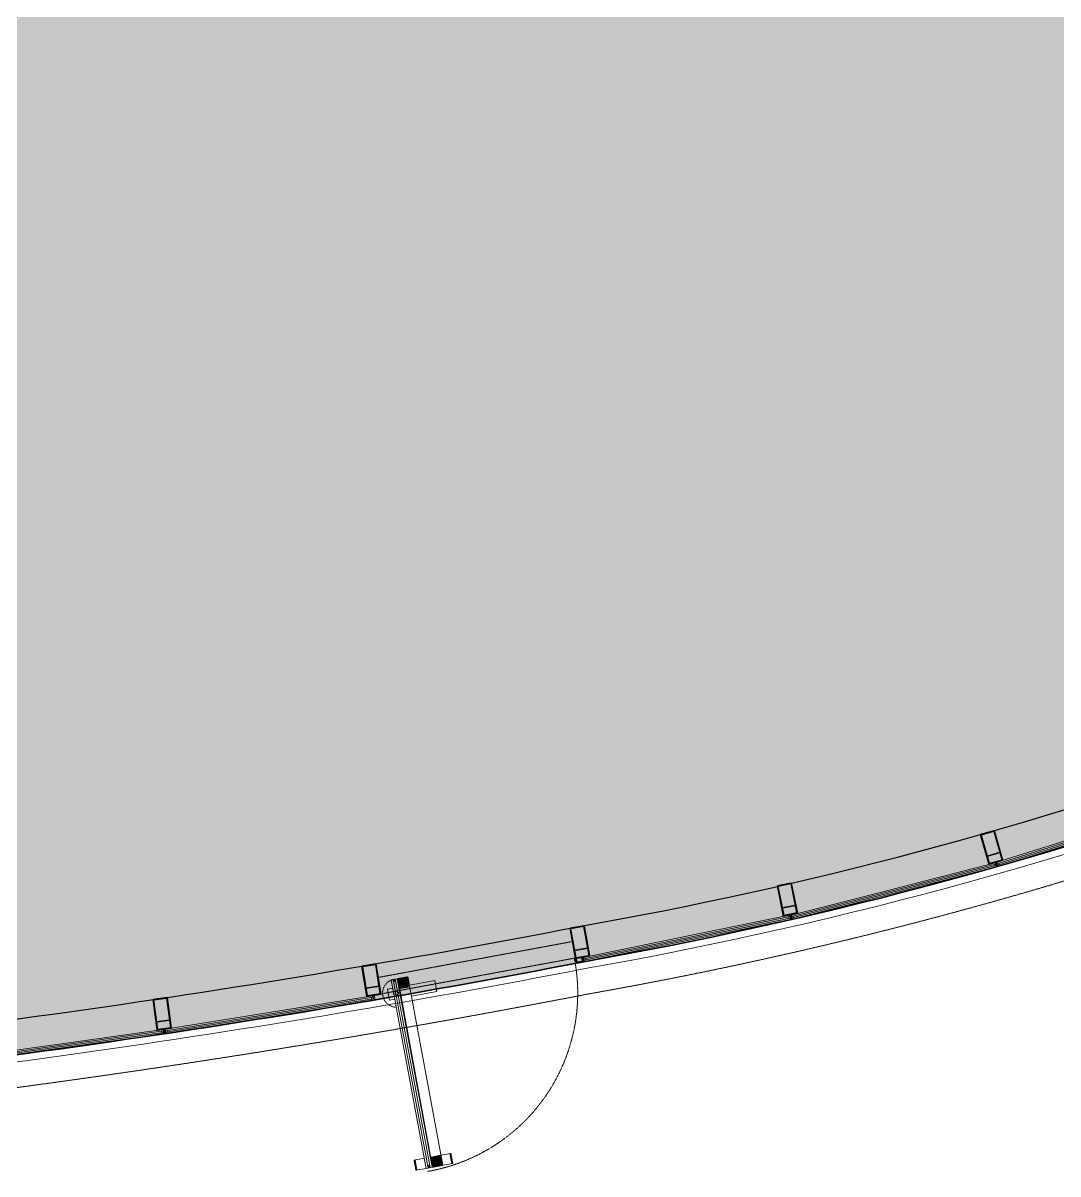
# Model space of a CAD drawing. Header units: millimetres. Extents: x 306 to 836129804, y -168137 to 818603917.
# Drawn here: x 834516115 to 834523425, y 817941824 to 817949957 of the extents above; entities that cross this region are included whole.
import ezdxf
from ezdxf.xclip import XClip

# ---------------------------------------------------------------- set-up
doc = ezdxf.new("R2010")
doc.units = ezdxf.units.MM
doc.header["$LTSCALE"] = 3
doc.header["$XCLIPFRAME"] = 0
doc.linetypes.add('B0701', pattern=[2.34375, 1.5625, -0.78125])
doc.linetypes.add('B0703', pattern=[4.6875, 3.125, -1.5625])
doc.layers.add('_LTC', color=251, linetype='Continuous')
for name, color, linetype, lineweight in [('Hatch (LTC&CB)', 252, 'Continuous', 35), ('UAJ-08META', 251, 'Continuous', 9), ('UAJ-21EXWA', 251, 'Continuous', 35), ('UAJ-21EXWA-a', 251, 'Continuous', 9), ('UAJ-21EXWA-c', 251, 'Continuous', 9), ('UAJ-22INWA-a', 251, 'Continuous', 13), ('UAJ-23FLOR-h', 251, 'Continuous', 9), ('UAJ-23FLOR-y', 251, 'B0701', 9), ('UAJ-23FLOR-z', 251, 'B0703', 9), ('UAJ-31EXFR-a', 251, 'Continuous', 13), ('UAJ-31EXFR-c', 251, 'Continuous', 9), ('UAJ-31EXFR-h', 251, 'Continuous', 9), ('UAJ-31EXFR-t', 251, 'Continuous', 5), ('UAJ-31EXFR-y', 251, 'B0701', 9), ('UAJ-32INFR-c', 251, 'Continuous', 9), ('UAJ-32INFR-h', 251, 'Continuous', 9)]:
    doc.layers.add(name, color=color, linetype=linetype, lineweight=lineweight)
pattern_1 = [(45, (0, 0), (-4.999999779477807, 4.999999779477808), []), (45, (1.7, 0), (-4.999999779477807, 4.999999779477808), []), (45, (1.8, 0), (-4.999999779477807, 4.999999779477808), []), (45, (1.9, 0), (-4.999999779477807, 4.999999779477808), []), (45, (2, 0), (-4.999999779477807, 4.999999779477808), []), (45, (2.1, 0), (-4.999999779477807, 4.999999779477808), []), (45, (2.2, 0), (-4.999999779477807, 4.999999779477808), []), (45, (2.3, 0), (-4.999999779477807, 4.999999779477808), [])]

# ---------------------------------------------------------------- blocks, each defined once
blk = doc.blocks.new('*U1552')
at = {"layer": 'UAJ-21EXWA'}
for points in [[(0, 85.00000035762787), (100, 85.00000047683716), (100, 301.9999996423721), (1.192092895507812e-07, 301.9999996423721)], [(1499.999999880791, 85.00000035762787), (1599.999999880791, 85.00000047683716), (1600, 301.9999996423721), (1500.000000119209, 301.9999996423721)], [(3069.244208348224, 85.00000059565815), (3169.244208348224, 85.00000059565815), (3169.244208467433, 301.9999998804025), (3069.244208586642, 301.9999999996118)]]:
    blk.add_lwpolyline(points, close=True, dxfattribs=at)
at = {"layer": 'UAJ-21EXWA-a'}
for points in [[(42.49999895014975, 305.000000582158), (42.4999988079071, 305.0000002384186), (42.49999892711639, 335.0000001192093), (42.49999883094046, 335.000000582158)], [(46.50000011920929, 301.9999992847443), (46.50000023841858, 335.0000004768372), (53.50000023841858, 335.0000007152557), (53.50000023841858, 301.9999992847443)], [(800.0000004768372, 304.9999982118607), (57.49999940395355, 305.0000004768372), (57.49999952316284, 335.0000004768372), (800.0000003576279, 334.9999980926514)], [(800.0000004768372, 305), (1542.499998807907, 305.0000002384186), (1542.499998807907, 335), (800.0000002384186, 335.0000001192093)], [(1546.5, 301.9999992847443), (1546.500000238419, 335.0000003576279), (1553.500000238419, 335.0000007152557), (1553.500000119209, 301.9999992847443)], [(2300, 304.9999980926514), (1557.499999403954, 305.0000003576279), (1557.499999403954, 335.0000004768372), (2300, 334.9999980926514)], [(2330.173034078982, 305.0000002192115), (3111.74420727534, 305.0000005956583), (3111.74420727534, 335.0000003572397), (2330.173034078982, 335.0000003384208)], [(3115.744208467433, 301.9999996419839), (3115.744208586642, 335.0000007148676), (3122.744208586642, 335.0000008340768), (3122.744208586642, 301.9999995227747)], [(3797.998674421571, 304.9999985628279), (3126.744207871387, 305.0000007148676), (3126.744207871387, 335.0000007148676), (3797.998674302362, 334.9999985628279)]]:
    blk.add_lwpolyline(points, dxfattribs=at)
at = {"layer": 'UAJ-21EXWA-c'}
for p, q in [((30.49999856948853, 315.0000002384186), (30.49999904632568, 325.0000001192093)), ((42.4999988079071, 325.0000002384186), (42.49999895014975, 325.0000007013673)), ((42.49999906935903, 315.0000004629487), (42.49999892711639, 315.0000003576279)), ((57.49999940395355, 325.0000003576279), (800.0000004768372, 324.9999983310699)), ((800.0000004768372, 314.9999977350235), (57.49999964237213, 315.0000005960464)), ((69.49999952316284, 315.0000005960464), (69.49999904632568, 325.0000003576279)), ((1542.499998807907, 325.0000002384186), (800.0000004768372, 325.0000003576279)), ((800.0000003576279, 314.9999994039536), (1542.499998927116, 315.0000003576279)), ((1530.499998450279, 315.0000002384186), (1530.499999046326, 325.0000001192093)), ((1557.499999403954, 325.0000003576279), (2300, 324.9999983310699)), ((2300, 314.9999976158142), (1557.499999523163, 315.0000005960464)), ((1569.499999523163, 315.0000005960464), (1569.499999046326, 325.0000003576279)), ((3111.74420727534, 325.0000003572397), (2330.173034078982, 325.0000005768393)), ((2330.173034078982, 314.9999997423743), (3111.744207394549, 315.0000005956583)), ((3099.744206917712, 315.000000476449), (3099.744207513759, 325.0000003572397)), ((3126.744207871387, 325.0000007148676), (3797.998674421571, 324.9999988012465)), ((3797.998674421571, 314.9999982052), (3126.744207990596, 315.0000008340768)), ((3138.744207990596, 315.0000008340768), (3138.744207513759, 325.0000007148676))]:
    blk.add_line(p, q, dxfattribs=at)
for points in [[(5, 90.00000047683716), (95, 90.00000059604645), (94.99999988079071, 296.9999996423721), (5.00000011920929, 296.9999996423721)], [(1505, 90.00000047683716), (1595, 90.00000059604645), (1594.999999880791, 296.9999996423721), (1505.000000119209, 296.9999996423721)], [(3074.244208467433, 90.00000071486744), (3164.244208467433, 90.00000083407673), (3164.244208229014, 296.9999998804025), (3074.244208705852, 296.9999998804025)]]:
    blk.add_lwpolyline(points, close=True, dxfattribs=at)
for points in [[(5.000000238418579, 246.9999996423721), (94.99999988079071, 246.9999996423721)], [(1505.000000238419, 246.9999996423721), (1594.999999761581, 246.9999996423721)], [(3074.244208586642, 246.9999998804024), (3164.244208229014, 246.9999998804024)], [(5.00000011920929, 241.9999994039536), (94.99999988079071, 241.9999995231628)], [(1505, 241.9999994039536), (1594.999999880791, 241.9999995231628)], [(3074.244208586642, 241.9999997611932), (3164.244208348224, 241.9999997611932)]]:
    blk.add_lwpolyline(points, dxfattribs=at)
blk = doc.blocks.new('*U1802')
at = {"layer": 'UAJ-32INFR-c'}
blk.add_hatch(color=256, dxfattribs=at).paths.add_polyline_path([(0, 0), (-4.440892098500626e-16, -4.999999999999996), (50.00000023597241, -4.999999999999995), (50.00000023597241, 1.332267629550188e-15)])
at = {"layer": 'UAJ-32INFR-h'}
h = blk.add_hatch(dxfattribs=at)
h.set_pattern_fill('STEEL', color=256, angle=90, style=0)
h.set_pattern_definition([(135, (0, 0), (-2.245064030267288, -2.245064030267288), []), (135, (-1.5875, 9.720633968232115e-17), (-2.245064030267288, -2.245064030267288), [])])
h.paths.add_polyline_path([(0, 0), (-4.440892098500626e-16, -4.999999999999996), (50.00000023597241, -4.999999999999995), (50.00000023597241, 1.332267629550188e-15)])
at = {"layer": 'UAJ-22INWA-a', "lineweight": -2}
blk.add_lwpolyline([(0, 0), (-4.440892098500626e-16, -4.999999999999996), (50.00000023597241, -4.999999999999995), (50.00000023597241, 1.332267629550188e-15)], close=True, dxfattribs=at)
blk = doc.blocks.new('*U|REF31191629')
at = {"layer": 'UAJ-32INFR-h'}
h = blk.add_hatch(dxfattribs=at)
h.set_pattern_fill('STAAL', color=256, style=0)
h.set_pattern_definition(pattern_1)
edge = h.paths.add_edge_path(flags=16)
edge.add_arc((-19.00000000737778, -19.00000003930758), 1, 180, 394.9306585423736)
edge.add_line((-19.00000000737778, -20.00000003930757), (19.00000000738324, -20.00000003930666))
edge.add_arc((19.00000000738324, -19.00000003930664), 1, 270, 360)
edge.add_line((20.00000000738324, -19.00000003930666), (20.00000000738142, 19.00000003930938))
edge.add_arc((19.00000000738142, 19.00000003930938), 1, 0, 90)
edge.add_line((19.00000000738142, 20.00000003930938), (-19.0000000073796, 20.00000003930938))
edge.add_arc((-19.0000000073796, 19.00000003930938), 1, 90, 180)
edge.add_line((-20.0000000073796, 19.00000003930938), (-20.00000000737778, -19.00000003930757))
edge = h.paths.add_edge_path()
edge.add_arc((-23.00000000737792, -23.00000003930666), 2, 180, 270)
edge.add_line((-23.00000000737778, -25.00000003930666), (23.00000000738324, -25.00000003930666))
edge.add_arc((23.00000000738309, -23.00000003930666), 2, 270, 360)
edge.add_line((25.00000000738324, -23.00000003930666), (25.00000000738324, 23.00000003930757))
edge.add_arc((23.00000000738338, 23.00000003930742), 2, 0, 90)
edge.add_line((23.00000000738324, 25.00000003930757), (-23.00000000737778, 25.00000003930938))
edge.add_arc((-23.00000000737763, 23.00000003930953), 2, 90, 180)
edge.add_line((-25.00000000737778, 23.00000003930938), (-25.00000000737778, -23.00000003930666))
at = {"layer": 'UAJ-22INWA-a', "lineweight": -2}
for p, q in [((-25.00000000737778, 23.00000003930938), (-25.00000000737778, -23.00000003930666)), ((23.00000000738324, 25.00000003930757), (-23.00000000737778, 25.00000003930938)), ((-20.0000000073796, 19.00000003930938), (-20.00000000737778, -19.00000003930757)), ((19.00000000738142, 20.00000003930938), (-19.0000000073796, 20.00000003930938)), ((20.00000000738324, -19.00000003930666), (20.00000000738142, 19.00000003930938)), ((25.00000000738324, -23.00000003930666), (25.00000000738324, 23.00000003930757)), ((-23.00000000737778, -25.00000003930666), (23.00000000738324, -25.00000003930666)), ((-19.00000000737778, -20.00000003930757), (19.00000000738324, -20.00000003930666))]:
    blk.add_line(p, q, dxfattribs=at)
for centre, radius, start, end in [((-23.00000000737763, 23.00000003930953), 2, 90, 180), ((-19.0000000073796, 19.00000003930938), 1, 90, 180), ((19.00000000738142, 19.00000003930938), 1, 0, 90), ((23.00000000738338, 23.00000003930742), 2, 0, 90), ((-23.00000000737792, -23.00000003930666), 2, 180, 270), ((-19.00000000737778, -19.00000003930758), 1, 180, 34.93065854237362), ((19.00000000738324, -19.00000003930664), 1, 270, 0), ((23.00000000738309, -23.00000003930666), 2, 270, 0)]:
    blk.add_arc(centre, radius, start, end, dxfattribs=at)
blk = doc.blocks.new('*U|REF31201630')
at = {"layer": 'UAJ-32INFR-h'}
h = blk.add_hatch(dxfattribs=at)
h.set_pattern_fill('STAAL', color=256, style=0)
h.set_pattern_definition(pattern_1)
edge = h.paths.add_edge_path(flags=16)
edge.add_arc((-19.00000000737778, -19.00000003930758), 1, 180, 394.9306585423736)
edge.add_line((-19.00000000737778, -20.00000003930757), (19.00000000738324, -20.00000003930666))
edge.add_arc((19.00000000738324, -19.00000003930664), 1, 270, 360)
edge.add_line((20.00000000738324, -19.00000003930666), (20.00000000738142, 19.00000003930938))
edge.add_arc((19.00000000738142, 19.00000003930938), 1, 0, 90)
edge.add_line((19.00000000738142, 20.00000003930938), (-19.0000000073796, 20.00000003930938))
edge.add_arc((-19.0000000073796, 19.00000003930938), 1, 90, 180)
edge.add_line((-20.0000000073796, 19.00000003930938), (-20.00000000737778, -19.00000003930757))
edge = h.paths.add_edge_path()
edge.add_arc((-23.00000000737792, -23.00000003930666), 2, 180, 270)
edge.add_line((-23.00000000737778, -25.00000003930666), (23.00000000738324, -25.00000003930666))
edge.add_arc((23.00000000738309, -23.00000003930666), 2, 270, 360)
edge.add_line((25.00000000738324, -23.00000003930666), (25.00000000738324, 23.00000003930757))
edge.add_arc((23.00000000738338, 23.00000003930742), 2, 0, 90)
edge.add_line((23.00000000738324, 25.00000003930757), (-23.00000000737778, 25.00000003930938))
edge.add_arc((-23.00000000737763, 23.00000003930953), 2, 90, 180)
edge.add_line((-25.00000000737778, 23.00000003930938), (-25.00000000737778, -23.00000003930666))
at = {"layer": 'UAJ-22INWA-a', "lineweight": -2}
for p, q in [((-25.00000000737778, 23.00000003930938), (-25.00000000737778, -23.00000003930666)), ((23.00000000738324, 25.00000003930757), (-23.00000000737778, 25.00000003930938)), ((-20.0000000073796, 19.00000003930938), (-20.00000000737778, -19.00000003930757)), ((19.00000000738142, 20.00000003930938), (-19.0000000073796, 20.00000003930938)), ((20.00000000738324, -19.00000003930666), (20.00000000738142, 19.00000003930938)), ((25.00000000738324, -23.00000003930666), (25.00000000738324, 23.00000003930757)), ((-23.00000000737778, -25.00000003930666), (23.00000000738324, -25.00000003930666)), ((-19.00000000737778, -20.00000003930757), (19.00000000738324, -20.00000003930666))]:
    blk.add_line(p, q, dxfattribs=at)
for centre, radius, start, end in [((-23.00000000737763, 23.00000003930953), 2, 90, 180), ((-19.0000000073796, 19.00000003930938), 1, 90, 180), ((19.00000000738142, 19.00000003930938), 1, 0, 90), ((23.00000000738338, 23.00000003930742), 2, 0, 90), ((-23.00000000737792, -23.00000003930666), 2, 180, 270), ((-19.00000000737778, -19.00000003930758), 1, 180, 34.93065854237362), ((19.00000000738324, -19.00000003930664), 1, 270, 0), ((23.00000000738309, -23.00000003930666), 2, 270, 0)]:
    blk.add_arc(centre, radius, start, end, dxfattribs=at)
blk = doc.blocks.new('EWS Glass Pivot Door')
at = {"layer": 'UAJ-31EXFR-h'}
h = blk.add_hatch(color=256, dxfattribs=at)
h.dxf.hatch_style = 1
h.paths.add_polyline_path([(134.9396343231201, 207.2032741308212), (134.9396362304688, 192.7338186502457), (152.3029814958572, 192.7338211536407), (152.3029811382294, 207.2032761573792)])
h = blk.add_hatch(color=256, dxfattribs=at)
h.dxf.hatch_style = 1
h.paths.add_polyline_path([(1489.939630508423, 207.2524619102478), (1489.939633369446, 192.7830073833466), (1472.576287031174, 192.7830054759979), (1472.576284885406, 207.252460360527)])
at = {"layer": 'UAJ-32INFR-c'}
h = blk.add_hatch(color=256, dxfattribs=at)
h.dxf.hatch_style = 1
h.paths.add_polyline_path([(256.6172027587891, 1523.750954270363, 0.4142135612038482), (246.6165667772293, 1533.750317931175), (223.6165665388107, 1533.748855233192), (223.6168847084045, 1528.748855233192), (246.6168850660324, 1528.750318288803, -0.4142135612133124), (251.6172028779984, 1523.750636339188), (251.6188883781433, 1497.250636339188, -0.4142135620242937), (246.6192065477371, 1492.250318169594), (223.6192064285278, 1492.248855352402), (223.6195243597031, 1487.248855471611), (246.6195245981216, 1487.250318408012, 0.4142135620243083), (256.6188884973526, 1497.250954389572)])
at = {"layer": 'UAJ-22INWA-a', "lineweight": -2}
for points in [[(223.6165664196014, 1533.748854875565), (246.6165667772293, 1533.750317573547, -0.4142135623730951), (256.6172025203705, 1523.750954151154), (256.6188880205154, 1497.250954151154, -0.4142135623730951), (246.6195242404938, 1487.250318527222), (223.6195240020752, 1487.248855471611)], [(223.6168848276138, 1528.748855113983), (246.6168850660324, 1528.750318288803, -0.4142135553466127), (251.6172026395798, 1523.750636100769), (251.618888258934, 1497.250636339188, -0.414213562373095), (246.6192061901093, 1492.250318169594), (223.6192063093185, 1492.248855233192)]]:
    blk.add_lwpolyline(points, format="xyb", dxfattribs=at)
at = {"layer": 'UAJ-31EXFR-a'}
blk.add_lwpolyline([(134.9396324157715, 221.6727287769318), (134.9396381378174, 178.2643637657166), (1489.939633607864, 178.313551902771), (1489.939629793167, 221.721915602684)], close=True, dxfattribs=at)
at = {"layer": 'UAJ-31EXFR-c'}
for points in [[(1417.592346549034, 298.4100221395493), (1417.592338562012, 370.7572956085205), (1489.93961250782, 370.7573029994965), (1489.939621567726, 298.4100288152695)], [(1417.592359423637, 178.3135435581207), (1417.592367053032, 105.9662693738937), (1489.939641952515, 105.9662775993347), (1489.939633607864, 178.313551902771)]]:
    blk.add_lwpolyline(points, close=True, dxfattribs=at)
for points in [[(134.9396344423294, 207.2032737731934), (1489.939630389214, 207.252460360527)], [(134.9396362304688, 192.7338186502457), (1489.939632534981, 192.7830060720444)]]:
    blk.add_lwpolyline(points, dxfattribs=at)
at = {"layer": 'UAJ-31EXFR-h'}
for points in [[(134.939625620842, 298.3608421087265), (134.9396321773529, 226.0135670900345), (1489.939628124237, 226.062754034996), (1489.939620256424, 298.4100288152695)], [(134.9396343231201, 207.2032741308212), (134.9396362304688, 192.7338186502457), (152.3029814958572, 192.7338211536407), (152.3029811382294, 207.2032761573792)], [(1489.939630508423, 207.2524619102478), (1489.939633369446, 192.7830073833466), (1472.576287031174, 192.7830054759979), (1472.576284885406, 207.252460360527)]]:
    blk.add_lwpolyline(points, close=True, dxfattribs=at)
at = {"layer": 'UAJ-31EXFR-t'}
for points in [[(274.9577349424362, 298.3659247159958), (274.966891169548, 479.9907500743866), (194.9668905735016, 479.9985384941101), (194.9492077827454, 298.3630204200745)], [(194.9375169277191, 178.2665412425995), (194.9337911605835, 139.9985395669937), (274.9497511386871, 139.9907499551773)], [(194.9421647787094, 226.0157450437546), (194.9417427778244, 221.674906373024)], [(274.9417432546616, 221.6778109073639), (274.9421662092209, 226.0186483860016)], [(274.9497511386871, 139.9907499551773), (274.9558221101761, 178.269446015358)]]:
    blk.add_lwpolyline(points, dxfattribs=at)
at = {"layer": 'UAJ-31EXFR-y', "ltscale": 0.2}
for p, q in [((101.8747409582138, 1478.267441511154), (101.8747287988663, 87.24885475635529)), ((219.8747402429581, 1478.267441391945), (219.8747290372849, 87.24885511398315))]:
    blk.add_line(p, q, dxfattribs=at)
at = {"layer": 'UAJ-31EXFR-y'}
blk.add_circle((234.9396327733994, 199.9934278726578), 11.99999999999998, dxfattribs=at)
at = {"layer": 'UAJ-31EXFR-y', "ltscale": 0.2}
for radius, start, end in [(1278.362782523718, 359.3151752837017, 90.6877892146988), (99.99999992637899, 179.9970493582812, 347.4542626588013)]:
    blk.add_arc((234.9396327733994, 199.9934281110764), radius, start, end, dxfattribs=at)
at = {"layer": 'UAJ-08META'}
for name, p, xscale, yscale, zscale, rotation in [('*U1802', (1489.939614892006, 363.5225758552551), 1.446945487555049, 1.446945487555049, 1.446945487555049, 180.0000062229428), ('*U|REF31191629', (171.1115590333939, 262.1872081756592), -1.446945487555046, 1.446945487555046, 1.446945487555046, 90.00000632683499), ('*U|REF31201630', (1453.765987038612, 262.2363882064819), -1.446945487555046, 1.446945487555046, 1.446945487555046, 90.00000632683499), ('*U1802', (1489.939640879631, 113.201003909111), -1.446945487555045, 1.446945487555046, 1.446945487555046, 6.180535304560869e-06)]:
    blk.add_blockref(name, p, dxfattribs=dict(at, xscale=xscale, yscale=yscale, zscale=zscale, rotation=rotation))
blk = doc.blocks.new('FAC-00-0')
at = {"layer": '_LTC'}
for points in [[(834512627.2040054, 817942540.1655775, 0.02656980847430667), (834520031.0850133, 817943570.7283562, 0.08503845430678662), (834529267.0487349, 817946885.5735675, 0.08503845430678662)], [(834512662.224123, 817942291.7450321, 0.02651463873583607), (834520076.9615715, 817943324.4578393, 0.08364983874381443), (834529251.3430456, 817946589.4841911, -0.08364983874381443), (834520076.9615715, 817943324.4578395, -0.0265633702426685), (834512648.5149771, 817942290.5731581)]]:
    blk.add_lwpolyline(points, format="xyb", dxfattribs=at)
ref = blk.add_blockref('*U1552', (834522847.5626571, 817944300.3758312), dxfattribs=dict(at, xscale=-0.9999999999999954, rotation=197.3509460023808))
XClip(ref).set_block_clipping_path([(57.39999973773956, 304.9000002145767), (1542.599998831749, 335.10000002384186)])
ref = blk.add_blockref('*U1552', (834522855.5051917, 817944304.3182234), dxfattribs=dict(at, xscale=-0.9999999999999984, rotation=195.8834722067162))
XClip(ref).set_block_clipping_path([(100.09999990463257, -0.10000002384185791), (100.10000002384186, 302.0999994277954), (53.60000014305115, 302.09999918937683), (53.60000026226044, 335.1000006198883), (46.40000033378601, 335.10000026226044), (46.40000021457672, 302.09999918937683), (-0.09999990463256836, 302.0999995470047), (-0.09999990463256836, -0.09999990463256836)])
ref = blk.add_blockref('*U1552', (834521410.7344259, 817943934.1033934), dxfattribs=dict(at, xscale=-0.9999999999999982, rotation=194.4184423359022))
XClip(ref).set_block_clipping_path([(57.39999973773956, 304.9000002145767), (1542.599998831749, 335.10000002384186)])
ref = blk.add_blockref('*U1552', (834521426.7781603, 817943942.8319598), dxfattribs=dict(at, xscale=-1, rotation=191.571790204371))
XClip(ref).set_block_clipping_path([(100.09999990463257, -0.10000002384185791), (100.10000002384186, 302.0999994277954), (53.60000014305115, 302.09999918937683), (53.60000026226044, 335.1000006198883), (46.40000033378601, 335.10000026226044), (46.40000021457672, 302.09999918937683), (-0.09999990463256836, 302.0999995470047), (-0.09999990463256836, -0.09999990463256836)])
ref = blk.add_blockref('*U1552', (834519964.0784099, 817943644.3296056), dxfattribs=dict(at, xscale=-1, rotation=190.35508149502))
XClip(ref).set_block_clipping_path([(100.09999990463257, -0.10000002384185791), (100.10000002384186, 302.0999994277954), (53.60000014305115, 302.09999918937683), (53.60000026226044, 335.1000006198883), (46.40000033378601, 335.10000026226044), (46.40000021457672, 302.09999918937683), (-0.09999990463256836, 302.0999995470047), (-0.09999990463256836, -0.09999990463256836)])
ref = blk.add_blockref('*U1552', (834519957.2669617, 817943641.9385617), dxfattribs=dict(at, xscale=-1, rotation=191.5717901661637))
XClip(ref).set_block_clipping_path([(57.39999973773956, 304.9000002145767), (1542.599998831749, 335.10000002384186)])
at = {"layer": '_LTC', "linetype": 'ByBlock', "rotation": 280.4735229721952}
blk.add_blockref('EWS Glass Pivot Door', (834518515.2605821, 817943296.690945), dxfattribs=at)
at = {"layer": '_LTC'}
ref = blk.add_blockref('*U1552', (834518495.3700565, 817943376.9534863), dxfattribs=dict(at, xscale=-0.9999999999999997, rotation=189.1383727856688))
XClip(ref).set_block_clipping_path([(100.09999990463257, -0.10000002384185791), (100.10000002384186, 302.0999994277954), (53.60000014305115, 302.09999918937683), (53.60000026226044, 335.1000006198883), (46.40000033378601, 335.10000026226044), (46.40000021457672, 302.09999918937683), (-0.09999990463256836, 302.0999995470047), (-0.09999990463256836, -0.09999990463256836)])
ref = blk.add_blockref('*U1552', (834517021.3153893, 817943140.8241708), dxfattribs=dict(at, xscale=-1, rotation=187.9216640763178))
XClip(ref).set_block_clipping_path([(100.09999990463257, -0.10000002384185791), (100.10000002384186, 302.0999994277954), (53.60000014305115, 302.09999918937683), (53.60000026226044, 335.1000006198883), (46.40000033378601, 335.10000026226044), (46.40000021457672, 302.09999918937683), (-0.09999990463256836, 302.0999995470047), (-0.09999990463256836, -0.09999990463256836)])
ref = blk.add_blockref('*U1552', (834517014.4085636, 817943138.7244861), dxfattribs=dict(at, xscale=-0.9999999999999951, rotation=189.1383727474615))
XClip(ref).set_block_clipping_path([(57.39999973773956, 304.9000002145767), (1542.599998831749, 335.10000002384186)])
ref = blk.add_blockref('*U1552', (834515535.6292541, 817942934.0955857), dxfattribs=dict(at, xscale=-0.9999999999999973, rotation=187.9216640381105))
XClip(ref).set_block_clipping_path([(57.39999973773956, 304.9000002145767), (1542.599998831749, 335.10000002384186)])

msp = doc.modelspace()

# ---------------------------------------------------------------- hatches: boundary and pattern name
at = {"layer": 'Hatch (LTC&CB)', "ltscale": 0.5}
h = msp.add_hatch(color=256, dxfattribs=at)
h.dxf.hatch_style = 1
h.paths.add_polyline_path([(834513554.2875786, 817967164.184733), (834513136.0010567, 817973147.5986885), (834516444.2460145, 817973378.8703827), (834516862.5325388, 817967395.4564129)])
edge = h.paths.add_edge_path()
edge.add_line((834574531.2963331, 818045981.8457801), (834554099.929931, 818044553.5366205))
edge.add_line((834554099.929931, 818044553.5366205), (834551123.8228455, 818044183.8080285))
edge.add_line((834551123.8228455, 818044183.8080285), (834548209.0206542, 818043477.5243225))
edge.add_line((834548209.0206542, 818043477.5243225), (834545391.3720644, 818042450.0201086))
edge.add_line((834545391.3720644, 818042450.0201086), (834542706.1556592, 818041114.1603316))
edge.add_line((834542706.1556592, 818041114.1603316), (834540186.9918953, 818039486.6707257))
edge.add_line((834540186.9918953, 818039486.6707257), (834537891.0747983, 818037557.0067935))
edge.add_line((834537891.0747983, 818037557.0067935), (834535879.1420094, 818035334.0248597))
edge.add_line((834535879.1420094, 818035334.0248597), (834535855.3944789, 818035294.2675608))
edge.add_line((834535855.3944789, 818035294.2675608), (834532032.6782387, 818042572.4388088))
edge.add_line((834532032.6782387, 818042572.4388088), (834531164.0984614, 818043800.1153567))
edge.add_line((834531164.0984614, 818043800.1153567), (834530021.2562451, 818044771.3886445))
edge.add_line((834530021.2562451, 818044771.3886445), (834528673.237675, 818045435.2700317))
edge.add_line((834528673.237675, 818045435.2700317), (834527205.3850749, 818045748.6568446))
edge.add_line((834527205.3850749, 818045748.6568446), (834506196.3506466, 818045615.4155988))
edge.add_arc((834506271.1753964, 818044617.8358235), 1000.382002588579, 94.28951124117238, 184.8385578105567)
edge.add_line((834505274.3584335, 818044533.4551773), (834507175.0349003, 818017345.0717123))
edge.add_arc((834508006.2233039, 818017538.0693862), 853.3008053756253, 193.0721449834389, 241.7750472788793)
edge.add_line((834507602.6678852, 818016786.2281208), (834508069.1239861, 818016499.3412285))
edge.add_line((834508069.1239861, 818016499.3412285), (834506033.0790353, 818013635.890324))
edge.add_arc((834507255.7232584, 818012765.1948972), 1500.989481160123, 144.5437625065404, 184.7118367485428)
edge.add_line((834505759.8064644, 818012641.8970132), (834510574.8280377, 817943764.9910301))
edge.add_arc((834512461.4285563, 817944222.0794972), 1941.182985577997, 193.6192718619657, 275.7769527828718)
edge.add_line((834512656.820462, 817942290.75524), (834514135.0129817, 817942432.7829566))
edge.add_line((834514135.0129817, 817942432.7829566), (834515639.5898061, 817942609.6817144))
edge.add_line((834515639.5898061, 817942609.6817144), (834517125.2230971, 817942816.5733008))
edge.add_line((834517125.2230971, 817942816.5733008), (834518606.1282966, 817943054.9641434))
edge.add_line((834518606.1282966, 817943054.9641434), (834520081.6376159, 817943324.7467438))
edge.add_line((834520081.6376159, 817943324.7467438), (834521550.6787682, 817943623.4372313))
edge.add_line((834521550.6787682, 817943623.4372313), (834523003.1909853, 817943997.2323029))
edge.add_line((834523003.1909853, 817943997.2323029), (834524434.6779621, 817944444.8476892))
edge.add_line((834524434.6779621, 817944444.8476892), (834525841.3906198, 817944965.1110799))
edge.add_line((834525841.3906198, 817944965.1110799), (834527219.6447655, 817945556.6599009))
edge.add_line((834527219.6447655, 817945556.6599009), (834528566.4663409, 817946218.3362625))
edge.add_line((834528566.4663409, 817946218.3362625), (834529949.1975069, 817946963.0067956))
edge.add_line((834529949.1975069, 817946963.0067956), (834530025.4386841, 817945888.6557508))
edge.add_line((834530025.4386841, 817945888.6557508), (834530524.2280539, 817945923.5249519))
edge.add_line((834530524.2280539, 817945923.5249519), (834531068.3343124, 817946109.8721913))
edge.add_line((834531068.3343124, 817946109.8721913), (834531037.8571603, 817946545.8476382))
edge.add_line((834531037.8571603, 817946545.8476382), (834533865.2576491, 817946000.0480125))
edge.add_line((834533865.2576491, 817946000.0480125), (834536130.1011477, 817945599.4485525))
edge.add_line((834536130.1011477, 817945599.4485525), (834538400.1908902, 817945229.7315427))
edge.add_line((834538400.1908902, 817945229.7315427), (834540675.1291097, 817944891.1253359))
edge.add_line((834540675.1291097, 817944891.1253359), (834542954.494443, 817944583.7301323))
edge.add_line((834542954.494443, 817944583.7301323), (834545237.8685557, 817944307.6853015))
edge.add_line((834545237.8685557, 817944307.6853015), (834547578.8128494, 817944055.8657025))
edge.add_line((834547578.8128494, 817944055.8657025), (834549775.2120743, 817943852.7193749))
edge.add_line((834549775.2120743, 817943852.7193749), (834552166.6682281, 817943704.7044293))
edge.add_line((834552166.6682281, 817943704.7044293), (834554408.0140736, 817943602.5051898))
edge.add_line((834554408.0140736, 817943602.5051898), (834556706.8720335, 817943525.9335827))
edge.add_line((834556706.8720335, 817943525.9335827), (834559062.7525511, 817943492.2506982))
edge.add_line((834559062.7525511, 817943492.2506982), (834561264.7959542, 817943499.6060555))
edge.add_line((834561264.7959542, 817943499.6060555), (834563662.805802, 817943545.8192695))
edge.add_line((834563662.805802, 817943545.8192695), (834565905.0821311, 817943629.5407001))
edge.add_line((834565905.0821311, 817943629.5407001), (834568202.2235788, 817943747.6000468))
edge.add_line((834568202.2235788, 817943747.6000468), (834570497.1715583, 817943902.4870338))
edge.add_line((834570497.1715583, 817943902.4870338), (834572789.3424196, 817944094.1622797))
edge.add_line((834572789.3424196, 817944094.1622797), (834575076.8880951, 817944322.4462694))
edge.add_line((834575076.8880951, 817944322.4462694), (834577358.8485965, 817944599.7346953))
edge.add_arc((834577188.4102644, 817949142.5459951), 4546.007449470469, 272.1486296327768, 348.0754999770829)
edge.add_line((834581636.318153, 817948203.238194), (834581931.6191186, 817949988.7878709))
edge.add_line((834581931.6191186, 817949988.7878709), (834582222.8927813, 817952167.7077127))
edge.add_line((834582222.8927813, 817952167.7077127), (834582444.6448697, 817954354.4007571))
edge.add_line((834582444.6448697, 817954354.4007571), (834582596.7161981, 817956553.5893033))
edge.add_line((834582596.7161981, 817956553.5893033), (834582678.7199463, 817958758.7008262))
edge.add_line((834582678.7199463, 817958758.7008262), (834582689.6004196, 817961000.6853927))
edge.add_line((834582689.6004196, 817961000.6853927), (834582627.8349453, 817963239.9127623))
edge.add_line((834582627.8349453, 817963239.9127623), (834582495.0484269, 817965475.7417142))
edge.add_line((834582495.0484269, 817965475.7417142), (834582352.0371794, 817967521.4644701))
edge.add_line((834582352.0371794, 817967521.4644701), (834582377.3017465, 817967501.2573416))
edge.add_line((834582377.3017465, 817967501.2573416), (834583280.4098197, 817967592.3724535))
edge.add_line((834583280.4098197, 817967592.3724535), (834582885.6743841, 817972682.2829502))
edge.add_line((834582885.6743841, 817972682.2829502), (834582550.7585597, 817977040.087476))
edge.add_line((834582550.7585597, 817977040.087476), (834582280.7159691, 817980552.6941899))
edge.add_line((834582280.7159691, 817980552.6941899), (834582016.0826895, 817983880.3056784))
edge.add_line((834582016.0826895, 817983880.3056784), (834581737.2924131, 817986867.2783637))
edge.add_line((834581737.2924131, 817986867.2783637), (834581397.7587786, 817990004.3583491))
edge.add_line((834581397.7587786, 817990004.3583491), (834578831.2786306, 818011297.8700217))
edge.add_line((834578831.2786306, 818011297.8700217), (834578649.3672444, 818012963.5483121))
edge.add_line((834578649.3672444, 818012963.5483121), (834576771.549405, 818039832.1183864))
edge.add_line((834576771.549405, 818039832.1183864), (834576279.8499508, 818039797.7448243))
edge.add_line((834576279.8499508, 818039797.7448243), (834575932.169804, 818044771.1641917))
edge.add_arc((834574629.9863018, 818044680.2268811), 1305.354920261004, 3.994735601767179, 94.33592376376863)

# ---------------------------------------------------------------- next in the draw order: block references
msp.add_blockref('FAC-00-0', (0, 0))

# ---------------------------------------------------------------- next in the draw order: linework, layer by layer
at = {"layer": 'UAJ-23FLOR-h'}
msp.add_lwpolyline([(834508925.5679653, 817967342.8933678), (834508875.6896961, 817967339.4064943), (834510504.1815333, 817944044.5104392, 0.4185655283957806), (834512614.2652586, 817942237.4774878, 0.0001367065279691396), (834512652.7686546, 817942240.7544242, 0.02656229978891774), (834520086.1719301, 817943275.3125081, 0.095221437864067), (834530437.921422, 817947229.5761575), (834530522.3280842, 817946022.1740848), (834531120.8595884, 817946064.0160258), (834531091.6661608, 817946481.615822), (834531576.1643186, 817946385.4878789), (834533845.4824445, 817945950.2531905), (834536110.908117, 817945549.385204, 0.009137532835528081), (834542937.3419769, 817944532.9973651, 0.006894685892053272), (834547511.44189, 817944011.7379255), (834552100.3207576, 817943660.6500465, 0.01387654466456084), (834558998.9531696, 817943444.3155847), (834561300.0331705, 817943451.2093077), (834565895.6242616, 817943576.8055544, 0.01203515649984213), (834572785.262378, 817944041.3314744, 0.01084350625896052)], format="xyb", dxfattribs=at)
at = {"layer": 'UAJ-23FLOR-y'}
msp.add_lwpolyline([(834506777.5930653, 817952293.9617118), (834505737.377269, 817967173.6602114), (834508692.3959129, 817967380.2386708), (834510324.6197653, 817944031.9576949, 0.4185655283910326), (834512629.4804442, 817942058.1217016, 0.0001367065277404106), (834512668.0818994, 817942061.4069836, 0.02655687738234343), (834520118.9061539, 817943098.3073564, 0.09266893447977743), (834530279.0447919, 817946921.1311475, 0.08363340687424034)], format="xyb", dxfattribs=at)
at = {"layer": 'UAJ-23FLOR-z', "linetype": 'B0703'}
msp.add_lwpolyline([(834508640.6677884, 817971406.8749789), (834510573.2210594, 817943776.4994802, 0.1886517925343133), (834511328.4271196, 817942628.9884499, 0.1706024304989251), (834512648.5149777, 817942290.5731583, 0.01592595395905828), (834517117.0076449, 817942815.9118866, 0.01059596144065783), (834520076.9226172, 817943324.4023712, 0.05128974474794418), (834525837.0186484, 817944964.1312834, 0.02559057813656487), (834528565.6277274, 817946218.8535651, 0.00638284735512594), (834530118.0273812, 817947065.1496165, 0.00638284735512594)], format="xyb", dxfattribs=at)

doc.saveas('drawing.dxf')
